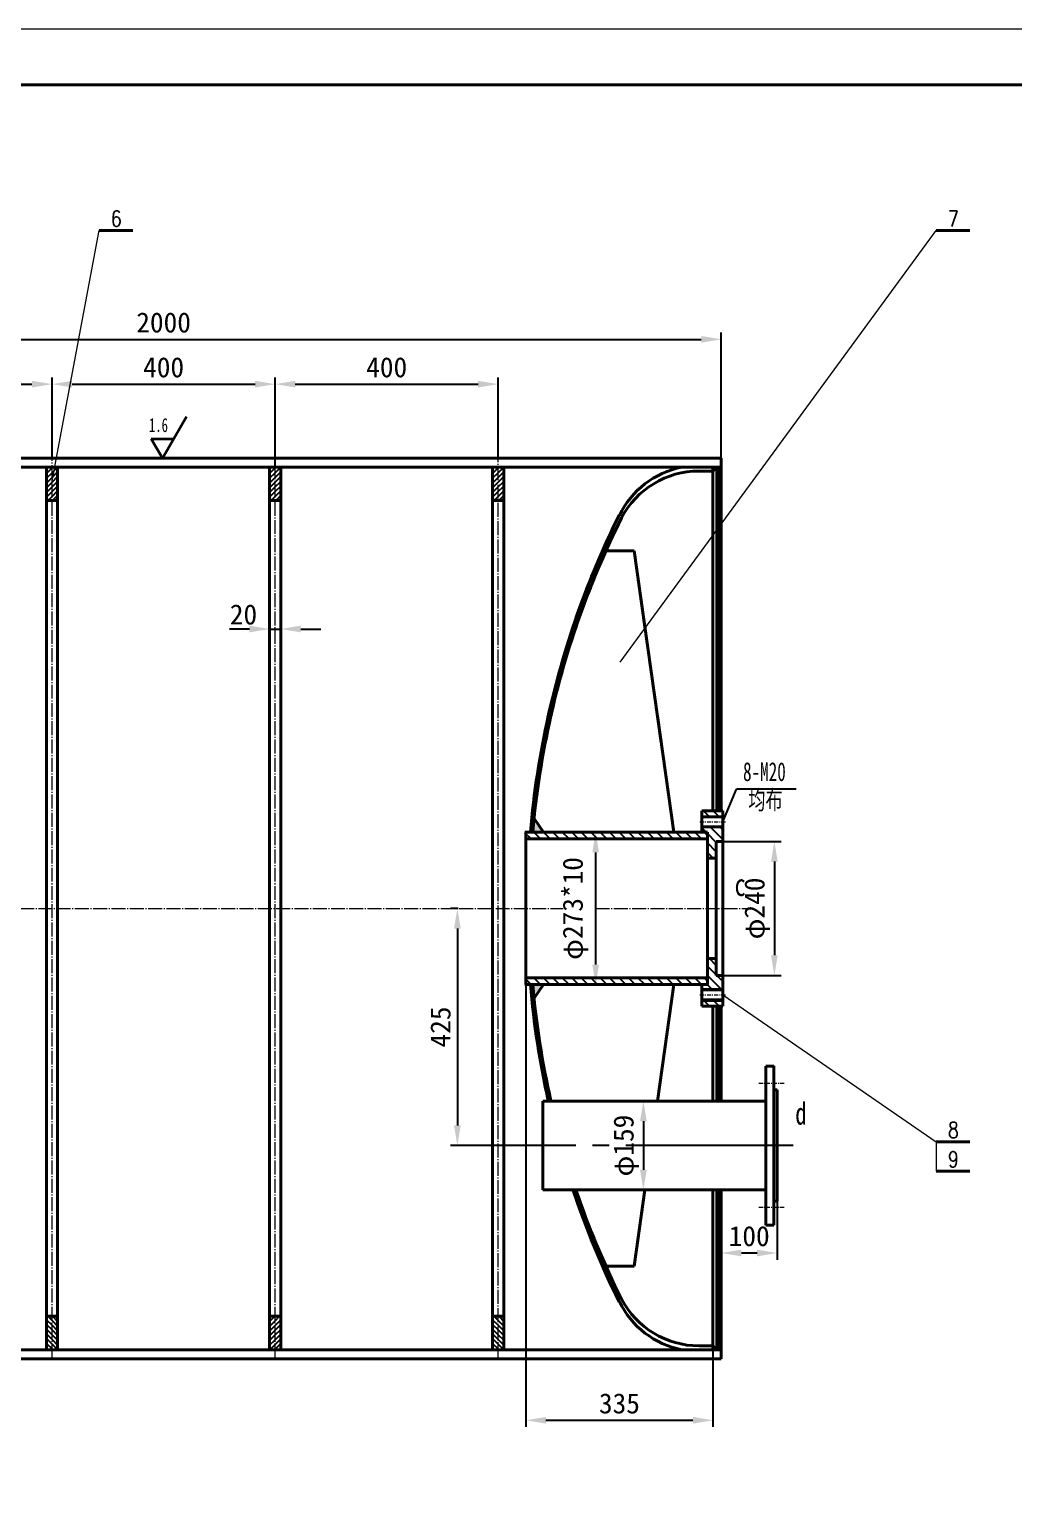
# Model space of a CAD drawing. Extents: x -15853 to 3578, y -6535 to 2458.
# Drawn here: x -13978 to -12213, y -4945 to -2335 of the extents above; entities that cross this region are included whole.
import ezdxf
from ezdxf.enums import TextEntityAlignment as Align

# ---------------------------------------------------------------- set-up
doc = ezdxf.new("R2010")
doc.units = 0
doc.header["$LTSCALE"] = 10
doc.header["$PDMODE"] = 1
for name, pattern in [('EB_DASHDOT', [39, 30, -3, 3, -3]), ('ZXX-L', [3.28, 2.5, -0.3, 0.18, -0.3]), ('ZXX-S', [1.27, 0.75, -0.2, 0.12, -0.2])]:
    doc.linetypes.add(name, pattern=pattern)
doc.layers.get('Defpoints').update_dxf_attribs({"linetype": 'CONTINUOUS'})
for name, color, linetype, lineweight in [('A 粗实线', 1, 'CONTINUOUS', 40), ('B 细实线', 7, 'CONTINUOUS', 18), ('C 文 字', 2, 'CONTINUOUS', 20), ('CAXA0', 7, 'CONTINUOUS', 70), ('CAXA4', 3, 'CONTINUOUS', 25), ('D 短中心线', 3, 'ZXX-S', 18), ('E 长中心线', 3, 'ZXX-L', 18)]:
    doc.layers.add(name, color=color, linetype=linetype, lineweight=lineweight)
doc.styles.add('HZTXT', font='SIMFANG.TTF', dxfattribs={"width": 0.75})
doc.styles.add('ROMANC', font='romanc', dxfattribs={"width": 0.7, "height": 6})
doc.styles.get("Standard").update_dxf_attribs({"font": 'SIMFANG.TTF'})
doc.styles.add('标准', font='SIMFANG.TTF', dxfattribs={"width": 0.667})
doc.dimstyles.new('通用标注4.0', dxfattribs={"dimscale": 12, "dimtxt": 3, "dimasz": 3, "dimexe": 1, "dimexo": 0, "dimgap": 1, "dimtad": 1, "dimdec": 0, "dimzin": 0, "dimdsep": 46, "dimtxsty": 'Standard', "dimcen": 0, "dimadec": 0, "dimazin": 0, "dimtfac": 0.375, "dimtdec": 0, "dimtmove": 2, "dimatfit": 3, "dimfxl": 0, "dimtzin": 0, "dimarcsym": 0})

# ---------------------------------------------------------------- blocks, each defined once
blk = doc.blocks.new('CAXBLOCK61')
at = {"layer": 'CAXA0', "color": 0, "linetype": 'Continuous', "lineweight": 25}
for p, q in [((1897.2, -760.2), (1885, -747.9)), ((1897.2, -777.1), (1881.2, -761.1)), ((1906, -802.9), (1881.2, -778.1)), ((1909.2, -789.1), (1898, -777.9)), ((1872.1, -802.9), (1871.2, -802.1)), ((1889.1, -802.9), (1880.6, -794.4)), ((1885.1, -832.9), (1875.1, -822.9)), ((1902.1, -832.9), (1892.1, -822.9)), ((1909.2, -823.1), (1909.1, -822.9))]:
    blk.add_line(p, q, dxfattribs=at)
blk = doc.blocks.new('CAXBLOCK30')
at = {"layer": 'CAXA0', "color": 0, "linetype": 'Continuous', "lineweight": 25}
for p, q in [((1891.2, -1442.1), (1891.3, -1442)), ((1891.2, -1442), (1891.2, -1442)), ((1891.2, -1442.2), (1891.4, -1442.1)), ((1891.2, -1442.5), (1891.5, -1442.2)), ((1891.2, -1442.4), (1891.4, -1442.2)), ((1891.2, -1442.7), (1891.6, -1442.3)), ((1891.2, -1442.9), (1891.7, -1442.4)), ((1891.2, -1442.8), (1891.6, -1442.4)), ((1891.2, -1443.1), (1891.8, -1442.5)), ((1891.2, -1443.2), (1891.8, -1442.6)), ((1891.2, -1443.5), (1892, -1442.7)), ((1891.2, -1443.4), (1891.9, -1442.7)), ((1891.2, -1443.7), (1892.1, -1442.8)), ((1891.2, -1443.9), (1892.2, -1442.9)), ((1891.2, -1443.8), (1892.1, -1442.9)), ((1891.2, -1444.1), (1892.3, -1443)), ((1891.2, -1444.2), (1892.3, -1443.1)), ((1891.2, -1444.5), (1892.5, -1443.2)), ((1891.2, -1444.4), (1892.4, -1443.2)), ((1891.2, -1444.6), (1892.6, -1443.3)), ((1891.2, -1444.9), (1892.7, -1443.4)), ((1891.2, -1444.8), (1892.6, -1443.4)), ((1891.2, -1445.1), (1892.8, -1443.5)), ((1891.2, -1445.4), (1892.9, -1443.6)), ((1891.2, -1445.2), (1892.8, -1443.6)), ((1891.2, -1445.5), (1893, -1443.7)), ((1891.2, -1445.6), (1893, -1443.8)), ((1891.2, -1445.9), (1893.2, -1443.9)), ((1891.2, -1445.8), (1893.1, -1443.9)), ((1891.2, -1446.1), (1893.3, -1444)), ((1891.2, -1446.3), (1893.4, -1444.1)), ((1891.2, -1446.2), (1893.3, -1444.1)), ((1891.2, -1446.5), (1893.5, -1444.2)), ((1891.2, -1446.6), (1893.5, -1444.3)), ((1891.2, -1446.9), (1893.7, -1444.4)), ((1891.2, -1446.8), (1893.6, -1444.4)), ((1891.2, -1447), (1893.8, -1444.5)), ((1891.2, -1447.3), (1893.9, -1444.6)), ((1891.2, -1447.2), (1893.8, -1444.6)), ((1891.2, -1447.5), (1894, -1444.7)), ((1891.2, -1447.8), (1894.1, -1444.8)), ((1891.2, -1447.6), (1894, -1444.8)), ((1891.2, -1447.9), (1894.2, -1444.9)), ((1891.2, -1448), (1894.2, -1445)), ((1891.2, -1448.3), (1894.4, -1445.1)), ((1891.2, -1448.2), (1894.3, -1445.1)), ((1891.2, -1448.5), (1894.5, -1445.2)), ((1891.2, -1448.7), (1894.6, -1445.3)), ((1891.2, -1448.6), (1894.5, -1445.3)), ((1891.2, -1448.9), (1894.7, -1445.4)), ((1891.3, -1448.9), (1894.7, -1445.5)), ((1891.4, -1448.9), (1894.8, -1445.6)), ((1891.6, -1448.9), (1894.9, -1445.6)), ((1891.7, -1448.9), (1895, -1445.7)), ((1891.9, -1448.9), (1895, -1445.8)), ((1892, -1448.9), (1895.1, -1445.8)), ((1892.1, -1448.9), (1895.2, -1445.9)), ((1892.3, -1448.9), (1895.2, -1446)), ((1892.4, -1448.9), (1895.3, -1446.1)), ((1892.6, -1448.9), (1895.4, -1446.1)), ((1892.7, -1448.9), (1895.5, -1446.2)), ((1892.8, -1448.9), (1895.5, -1446.3)), ((1893, -1448.9), (1895.6, -1446.3)), ((1893.1, -1448.9), (1895.7, -1446.4)), ((1893.3, -1448.9), (1895.7, -1446.5)), ((1893.4, -1448.9), (1895.8, -1446.5)), ((1893.6, -1448.9), (1895.9, -1446.6)), ((1893.7, -1448.9), (1895.9, -1446.7)), ((1893.8, -1448.9), (1896, -1446.8)), ((1894, -1448.9), (1896.1, -1446.8)), ((1894.1, -1448.9), (1896.2, -1446.9)), ((1894.3, -1448.9), (1896.2, -1447)), ((1894.4, -1448.9), (1896.3, -1447)), ((1894.5, -1448.9), (1896.4, -1447.1)), ((1894.7, -1448.9), (1896.4, -1447.2)), ((1894.8, -1448.9), (1896.5, -1447.3)), ((1895, -1448.9), (1896.6, -1447.3)), ((1895.1, -1448.9), (1896.7, -1447.4)), ((1895.2, -1448.9), (1896.7, -1447.5)), ((1895.4, -1448.9), (1896.8, -1447.5)), ((1895.5, -1448.9), (1896.9, -1447.6)), ((1895.7, -1448.9), (1896.9, -1447.7)), ((1895.8, -1448.9), (1897, -1447.7)), ((1896, -1448.9), (1897.1, -1447.8)), ((1896.1, -1448.9), (1897.1, -1447.9)), ((1896.2, -1448.9), (1897.2, -1448)), ((1896.4, -1448.9), (1897.3, -1448)), ((1896.5, -1448.9), (1897.4, -1448.1)), ((1896.7, -1448.9), (1897.4, -1448.2)), ((1896.8, -1448.9), (1897.5, -1448.2)), ((1896.9, -1448.9), (1897.6, -1448.3)), ((1897.1, -1448.9), (1897.6, -1448.4)), ((1897.2, -1448.9), (1897.7, -1448.5)), ((1897.4, -1448.9), (1897.8, -1448.5)), ((1897.5, -1448.9), (1897.9, -1448.6)), ((1897.7, -1448.9), (1897.9, -1448.7)), ((1897.8, -1448.9), (1898, -1448.7)), ((1897.9, -1448.9), (1898.1, -1448.8)), ((1898.1, -1448.9), (1898.1, -1448.9))]:
    blk.add_line(p, q, dxfattribs=at)
blk = doc.blocks.new('CAXBLOCK35')
at = {"layer": 'CAXA0', "color": 0, "linetype": 'Continuous', "lineweight": 25}
for p, q in [((1096.2, -1398.5), (1105.7, -1388.9)), ((1096.2, -1390), (1097.2, -1388.9)), ((1096.2, -1407), (1106.2, -1397)), ((1096.2, -1415.4), (1106.2, -1405.4)), ((1106.2, -1397), (1114.2, -1388.9)), ((1106.2, -1405.4), (1116.2, -1395.4)), ((1106.2, -1413.9), (1116.2, -1403.9)), ((1096.2, -1423.9), (1106.2, -1413.9)), ((1096.2, -1432.4), (1106.2, -1422.4)), ((1096.2, -1440.9), (1106.2, -1430.9)), ((1106.2, -1422.4), (1116.2, -1412.4)), ((1106.2, -1430.9), (1116.2, -1420.9)), ((1106.2, -1439.4), (1116.2, -1429.4)), ((1096.6, -1448.9), (1106.2, -1439.4)), ((1105.1, -1448.9), (1106.2, -1447.9)), ((1106.2, -1447.9), (1116.2, -1437.9)), ((1113.6, -1448.9), (1116.2, -1446.4))]:
    blk.add_line(p, q, dxfattribs=at)
blk = doc.blocks.new('*D209')
at = {"layer": 'C 文 字', "color": 0, "lineweight": -2}
for p, q in [((-12894.2, -4256.8), (-12864.9, -4256.8)), ((-12876.9, -4292.8), (-12876.9, -4379.8)), ((-12896.8, -4415.8), (-12864.9, -4415.8))]:
    blk.add_line(p, q, dxfattribs=at)
at = {"layer": 'C 文 字', "color": 0}
for points in [[(-12882.9, -4292.8), (-12870.9, -4292.8), (-12876.9, -4256.8)], [(-12882.9, -4379.8), (-12870.9, -4379.8), (-12876.9, -4415.8)]]:
    blk.add_solid(points, dxfattribs=at)
at = {"layer": 'Defpoints', "color": 0}
for p in [(-12894.2, -4256.8), (-12896.8, -4415.8), (-12876.9, -4415.8)]:
    blk.add_point(p, dxfattribs=at)
at = {"layer": 'C 文 字', "color": 0, "insert": (-12907.6, -4336.3), "char_height": 36, "attachment_point": 5, "rotation": 90}
blk.add_mtext('\\fSimSun;φ159', dxfattribs=at)
blk = doc.blocks.new('CAXBLOCK31')
at = {"layer": 'CAXA0', "color": 0, "linetype": 'Continuous', "lineweight": 25}
for p, q in [((1901.2, -1444.1), (1901.3, -1444)), ((1901.2, -1444), (1901.2, -1444)), ((1901.2, -1444.3), (1901.4, -1444.1)), ((1901.2, -1444.5), (1901.5, -1444.2)), ((1901.2, -1444.4), (1901.4, -1444.2)), ((1901.2, -1444.7), (1901.6, -1444.3)), ((1901.2, -1445), (1901.7, -1444.4)), ((1901.2, -1444.8), (1901.7, -1444.4)), ((1901.2, -1445.1), (1901.8, -1444.5)), ((1901.2, -1445.4), (1901.9, -1444.6)), ((1901.2, -1445.3), (1901.9, -1444.6)), ((1901.2, -1445.5), (1902, -1444.7)), ((1901.2, -1445.7), (1902.1, -1444.8)), ((1901.2, -1446), (1902.2, -1444.9)), ((1901.2, -1445.8), (1902.2, -1444.9)), ((1901.2, -1446.1), (1902.3, -1445)), ((1901.2, -1446.4), (1902.5, -1445.1)), ((1901.2, -1446.2), (1902.4, -1445.1)), ((1901.2, -1446.5), (1902.5, -1445.2)), ((1901.2, -1446.8), (1902.7, -1445.3)), ((1901.2, -1446.7), (1902.6, -1445.3)), ((1901.2, -1446.9), (1902.7, -1445.4)), ((1901.2, -1447.2), (1902.9, -1445.5)), ((1901.2, -1447.1), (1902.8, -1445.5)), ((1901.2, -1447.4), (1903, -1445.6)), ((1901.2, -1447.5), (1903, -1445.7)), ((1901.2, -1447.8), (1903.2, -1445.8)), ((1901.2, -1447.7), (1903.1, -1445.8)), ((1901.2, -1447.9), (1903.3, -1445.9)), ((1901.2, -1448.2), (1903.4, -1446)), ((1901.2, -1448.1), (1903.3, -1446)), ((1901.2, -1448.4), (1903.5, -1446.1)), ((1901.2, -1448.6), (1903.6, -1446.2)), ((1901.2, -1448.5), (1903.5, -1446.2)), ((1901.2, -1448.8), (1903.7, -1446.3)), ((1901.2, -1448.9), (1903.8, -1446.4)), ((1901.3, -1448.9), (1903.8, -1446.4)), ((1901.5, -1448.9), (1903.9, -1446.5)), ((1901.6, -1448.9), (1904, -1446.6)), ((1901.8, -1448.9), (1904, -1446.6)), ((1901.9, -1448.9), (1904.1, -1446.7)), ((1902, -1448.9), (1904.2, -1446.8)), ((1902.2, -1448.9), (1904.3, -1446.9)), ((1902.3, -1448.9), (1904.3, -1446.9)), ((1902.5, -1448.9), (1904.4, -1447)), ((1902.6, -1448.9), (1904.5, -1447.1)), ((1902.7, -1448.9), (1904.6, -1447.1)), ((1902.9, -1448.9), (1904.6, -1447.2)), ((1903, -1448.9), (1904.7, -1447.3)), ((1903.2, -1448.9), (1904.8, -1447.3)), ((1903.3, -1448.9), (1904.8, -1447.4)), ((1903.4, -1448.9), (1904.9, -1447.5)), ((1903.6, -1448.9), (1905, -1447.5)), ((1903.7, -1448.9), (1905.1, -1447.6)), ((1903.9, -1448.9), (1905.1, -1447.7)), ((1904, -1448.9), (1905.2, -1447.8)), ((1904.2, -1448.9), (1905.3, -1447.8)), ((1904.3, -1448.9), (1905.4, -1447.9)), ((1904.4, -1448.9), (1905.4, -1448)), ((1904.6, -1448.9), (1905.5, -1448)), ((1904.7, -1448.9), (1905.6, -1448.1)), ((1904.9, -1448.9), (1905.6, -1448.2)), ((1905, -1448.9), (1905.7, -1448.2)), ((1905.1, -1448.9), (1905.8, -1448.3)), ((1905.3, -1448.9), (1905.9, -1448.4)), ((1905.4, -1448.9), (1905.9, -1448.4)), ((1905.6, -1448.9), (1906, -1448.5)), ((1905.7, -1448.9), (1906.1, -1448.6)), ((1905.9, -1448.9), (1906.2, -1448.6)), ((1906, -1448.9), (1906.2, -1448.7)), ((1906.1, -1448.9), (1906.2, -1448.9))]:
    blk.add_line(p, q, dxfattribs=at)
blk = doc.blocks.new('CAXBLOCK54')
at = {"layer": 'CAXA0', "color": 0, "linetype": 'Continuous', "lineweight": 25}
for p, q in [((1901.2, -1164.8), (1903.6, -1162.4)), ((1901.2, -1164.7), (1903.4, -1162.4)), ((1901.2, -1164.5), (1903.3, -1162.4)), ((1901.2, -1164.4), (1903.1, -1162.4)), ((1901.2, -1164.2), (1903, -1162.4)), ((1901.2, -1164.1), (1902.9, -1162.4)), ((1901.2, -1164), (1902.7, -1162.4)), ((1901.2, -1163.8), (1902.6, -1162.4)), ((1901.2, -1163.7), (1902.4, -1162.4)), ((1901.2, -1163.5), (1902.3, -1162.4)), ((1901.2, -1163.4), (1902.2, -1162.4)), ((1901.2, -1163.3), (1902, -1162.4)), ((1901.2, -1163.1), (1901.9, -1162.4)), ((1901.2, -1163), (1901.7, -1162.4)), ((1901.2, -1162.8), (1901.6, -1162.4)), ((1901.2, -1162.7), (1901.5, -1162.4)), ((1901.2, -1162.6), (1901.3, -1162.4)), ((1901.2, -1165), (1903.7, -1162.4)), ((1901.2, -1165.1), (1903.9, -1162.4)), ((1901.2, -1165.2), (1904, -1162.4)), ((1901.2, -1165.4), (1904.1, -1162.4)), ((1901.2, -1165.5), (1904.3, -1162.4)), ((1901.2, -1165.7), (1904.4, -1162.4)), ((1901.2, -1165.8), (1904.6, -1162.4)), ((1901.2, -1165.9), (1904.7, -1162.4)), ((1901.2, -1166.1), (1904.8, -1162.4)), ((1901.2, -1166.2), (1905, -1162.4)), ((1901.2, -1166.4), (1905.1, -1162.4)), ((1901.2, -1166.5), (1905.3, -1162.4)), ((1901.2, -1166.7), (1905.4, -1162.4)), ((1901.2, -1166.8), (1905.6, -1162.4)), ((1901.2, -1166.9), (1905.7, -1162.4)), ((1901.2, -1167.1), (1905.8, -1162.4)), ((1901.2, -1167.2), (1906, -1162.4)), ((1901.2, -1167.4), (1906.1, -1162.4))]:
    blk.add_line(p, q, dxfattribs=at)
blk = doc.blocks.new('CAXBLOCK55')
at = {"layer": 'CAXA0', "color": 0, "linetype": 'Continuous', "lineweight": 25}
for p, q in [((1901.2, -998.5), (1901.2, -998.5)), ((1901.2, -998.8), (1901.4, -998.6)), ((1901.2, -998.6), (1901.3, -998.6)), ((1901.2, -998.9), (1901.4, -998.7)), ((1901.2, -999.2), (1901.6, -998.8)), ((1901.2, -999.1), (1901.5, -998.8)), ((1901.2, -999.4), (1901.6, -998.9)), ((1901.2, -999.6), (1901.8, -999)), ((1901.2, -999.5), (1901.7, -999)), ((1901.2, -999.8), (1901.9, -999.1)), ((1901.2, -999.9), (1901.9, -999.2)), ((1901.2, -1000.2), (1902.1, -999.3)), ((1901.2, -1000.1), (1902, -999.3)), ((1901.2, -1000.3), (1902.1, -999.4)), ((1901.2, -1000.6), (1902.3, -999.5)), ((1901.2, -1000.5), (1902.2, -999.5)), ((1901.2, -1000.8), (1902.4, -999.6)), ((1901.2, -1000.9), (1902.4, -999.7)), ((1901.2, -1001.2), (1902.6, -999.8)), ((1901.2, -1001), (1902.5, -999.8)), ((1901.2, -1001.3), (1902.6, -999.9)), ((1901.2, -1001.6), (1902.8, -1000)), ((1901.2, -1001.5), (1902.7, -1000)), ((1901.2, -1001.8), (1902.9, -1000.1)), ((1901.2, -1002), (1903, -1000.2)), ((1901.2, -1001.9), (1902.9, -1000.2)), ((1901.2, -1002.2), (1903.1, -1000.3)), ((1901.2, -1002.3), (1903.1, -1000.4)), ((1901.2, -1002.6), (1903.3, -1000.5)), ((1901.2, -1002.5), (1903.2, -1000.5)), ((1901.2, -1002.7), (1903.3, -1000.6)), ((1901.2, -1003), (1903.5, -1000.7)), ((1901.2, -1002.9), (1903.4, -1000.7)), ((1901.2, -1003.2), (1903.6, -1000.8)), ((1901.2, -1003.3), (1903.6, -1000.9)), ((1901.2, -1003.4), (1903.7, -1001)), ((1901.4, -1003.4), (1903.8, -1001)), ((1901.5, -1003.4), (1903.8, -1001.1)), ((1901.6, -1003.4), (1903.9, -1001.2)), ((1901.8, -1003.4), (1904, -1001.2)), ((1901.9, -1003.4), (1904.1, -1001.3)), ((1902.1, -1003.4), (1904.1, -1001.4)), ((1902.2, -1003.4), (1904.2, -1001.4)), ((1902.3, -1003.4), (1904.3, -1001.5)), ((1902.5, -1003.4), (1904.3, -1001.6)), ((1902.6, -1003.4), (1904.4, -1001.7)), ((1902.8, -1003.4), (1904.5, -1001.7)), ((1902.9, -1003.4), (1904.6, -1001.8)), ((1903, -1003.4), (1904.6, -1001.9)), ((1903.2, -1003.4), (1904.7, -1001.9)), ((1903.3, -1003.4), (1904.8, -1002)), ((1903.5, -1003.4), (1904.8, -1002.1)), ((1903.6, -1003.4), (1904.9, -1002.2)), ((1903.8, -1003.4), (1905, -1002.2)), ((1903.9, -1003.4), (1905, -1002.3)), ((1904, -1003.4), (1905.1, -1002.4)), ((1904.2, -1003.4), (1905.2, -1002.4)), ((1904.3, -1003.4), (1905.3, -1002.5)), ((1904.5, -1003.4), (1905.3, -1002.6)), ((1904.6, -1003.4), (1905.4, -1002.6)), ((1904.7, -1003.4), (1905.5, -1002.7)), ((1904.9, -1003.4), (1905.5, -1002.8)), ((1905, -1003.4), (1905.6, -1002.9)), ((1905.2, -1003.4), (1905.7, -1002.9)), ((1905.3, -1003.4), (1905.8, -1003)), ((1905.5, -1003.4), (1905.8, -1003.1)), ((1905.6, -1003.4), (1905.9, -1003.1)), ((1905.7, -1003.4), (1906, -1003.2)), ((1905.9, -1003.4), (1906, -1003.3)), ((1906, -1003.4), (1906.1, -1003.4)), ((1906.2, -1003.4), (1906.2, -1003.4))]:
    blk.add_line(p, q, dxfattribs=at)
blk = doc.blocks.new('CAXBLOCK37')
at = {"layer": 'CAXA0', "color": 0, "linetype": 'Continuous', "lineweight": 25}
for p, q in [((1901.2, -835.4), (1903.7, -832.9)), ((1901.2, -835.3), (1903.6, -832.9)), ((1901.2, -835.2), (1903.4, -832.9)), ((1901.2, -835), (1903.3, -832.9)), ((1901.2, -834.9), (1903.1, -832.9)), ((1901.2, -834.7), (1903, -832.9)), ((1901.2, -834.6), (1902.9, -832.9)), ((1901.2, -834.5), (1902.7, -832.9)), ((1901.2, -834.3), (1902.6, -832.9)), ((1901.2, -834.2), (1902.4, -832.9)), ((1901.2, -834), (1902.3, -832.9)), ((1901.2, -833.9), (1902.1, -832.9)), ((1901.2, -833.7), (1902, -832.9)), ((1901.2, -833.6), (1901.9, -832.9)), ((1901.2, -833.5), (1901.7, -832.9)), ((1901.2, -833.3), (1901.6, -832.9)), ((1901.2, -833.2), (1901.4, -832.9)), ((1901.2, -833), (1901.3, -832.9)), ((1901.2, -835.6), (1903.8, -832.9)), ((1901.2, -835.7), (1904, -832.9)), ((1901.2, -835.9), (1904.1, -832.9)), ((1901.2, -836), (1904.3, -832.9)), ((1901.2, -836.2), (1904.4, -832.9)), ((1901.2, -836.3), (1904.5, -832.9)), ((1901.2, -836.4), (1904.7, -832.9)), ((1901.2, -836.6), (1904.8, -832.9)), ((1901.2, -836.7), (1905, -832.9)), ((1901.2, -836.9), (1905.1, -832.9)), ((1901.2, -837), (1905.3, -832.9)), ((1901.2, -837.1), (1905.4, -832.9)), ((1901.2, -837.3), (1905.5, -832.9)), ((1901.2, -837.4), (1905.7, -832.9)), ((1901.2, -837.6), (1905.8, -832.9)), ((1901.2, -837.7), (1906, -832.9)), ((1901.2, -837.8), (1906.1, -832.9)), ((1901.2, -838), (1904.6, -834.6))]:
    blk.add_line(p, q, dxfattribs=at)
blk = doc.blocks.new('CAXBLOCK60')
at = {"layer": 'CAXA0', "color": 0, "linetype": 'Continuous', "lineweight": 25}
for p, q in [((1884.5, -492.9), (1874.5, -482.9)), ((1901.5, -492.9), (1891.5, -482.9)), ((1909.2, -483.7), (1908.5, -482.9)), ((1879.1, -521.4), (1871.2, -513.6)), ((1909.2, -534.6), (1887.6, -512.9)), ((1909.2, -517.6), (1904.5, -512.9)), ((1897.2, -539.6), (1881.2, -523.6)), ((1897.2, -556.5), (1881.2, -540.5)), ((1891.6, -567.9), (1881.2, -557.5))]:
    blk.add_line(p, q, dxfattribs=at)
blk = doc.blocks.new('CAXBLOCK28')
at = {"layer": 'CAXA0', "color": 0, "linetype": 'Continuous', "lineweight": 25}
for p, q in [((1891.2, 129.7), (1894.6, 133.1)), ((1891.2, 129.8), (1894.5, 133.1)), ((1891.2, 129.9), (1894.3, 133.1)), ((1891.2, 130.1), (1894.2, 133.1)), ((1891.2, 130.2), (1894, 133.1)), ((1891.2, 130.4), (1893.9, 133.1)), ((1891.2, 130.5), (1893.8, 133.1)), ((1891.2, 130.6), (1893.6, 133.1)), ((1891.2, 130.8), (1893.5, 133.1)), ((1891.2, 130.9), (1893.3, 133.1)), ((1891.2, 131.1), (1893.2, 133.1)), ((1891.2, 131.2), (1893, 133.1)), ((1891.2, 131.4), (1892.9, 133.1)), ((1891.2, 131.5), (1892.8, 133.1)), ((1891.2, 131.6), (1892.6, 133.1)), ((1891.2, 131.8), (1892.5, 133.1)), ((1891.2, 131.9), (1892.3, 133.1)), ((1891.2, 132.1), (1892.2, 133.1)), ((1891.2, 132.2), (1892.1, 133.1)), ((1891.2, 132.3), (1891.9, 133.1)), ((1891.2, 132.5), (1891.8, 133.1)), ((1891.2, 132.6), (1891.6, 133.1)), ((1891.2, 132.8), (1891.5, 133.1)), ((1891.2, 132.9), (1891.3, 133.1)), ((1891.2, 133.1), (1891.2, 133.1)), ((1891.2, 129.5), (1894.7, 133.1)), ((1891.2, 129.4), (1894.9, 133.1)), ((1891.2, 129.2), (1895, 133.1)), ((1891.2, 129.1), (1895.2, 133.1)), ((1891.2, 129), (1895.3, 133.1)), ((1891.2, 128.8), (1895.4, 133.1)), ((1891.2, 128.7), (1895.6, 133.1)), ((1891.2, 128.5), (1895.7, 133.1)), ((1891.2, 128.4), (1895.9, 133.1)), ((1891.2, 128.2), (1896, 133.1)), ((1891.2, 128.1), (1896.2, 133.1)), ((1891.2, 128), (1896.3, 133.1)), ((1891.2, 127.8), (1896.4, 133.1)), ((1891.2, 127.7), (1896.6, 133.1)), ((1891.2, 127.5), (1896.7, 133.1)), ((1891.2, 127.4), (1896.9, 133.1)), ((1891.2, 127.3), (1897, 133.1)), ((1891.2, 127.1), (1897.1, 133.1)), ((1891.2, 127), (1897.3, 133.1)), ((1891.2, 126.8), (1897.4, 133.1)), ((1891.2, 126.7), (1897.6, 133.1)), ((1891.2, 126.5), (1897.7, 133.1)), ((1891.2, 126.4), (1897.9, 133.1)), ((1891.2, 126.3), (1898, 133.1)), ((1891.2, 126.1), (1898.1, 133.1))]:
    blk.add_line(p, q, dxfattribs=at)
blk = doc.blocks.new('*D211')
at = {"layer": 'C 文 字', "color": 0, "lineweight": -2}
for p, q in [((-13583.2, -3410.4), (-13619.2, -3410.4)), ((-13547.2, -3405.6), (-13547.2, -3422.4)), ((-13547.2, -3410.4), (-13527.2, -3410.4)), ((-13527.2, -3404.1), (-13527.2, -3422.4)), ((-13491.2, -3410.4), (-13455.2, -3410.4))]:
    blk.add_line(p, q, dxfattribs=at)
at = {"layer": 'C 文 字', "color": 0}
for points in [[(-13583.2, -3404.4), (-13583.2, -3416.4), (-13547.2, -3410.4)], [(-13491.2, -3404.4), (-13491.2, -3416.4), (-13527.2, -3410.4)]]:
    blk.add_solid(points, dxfattribs=at)
at = {"layer": 'Defpoints', "color": 0}
for p in [(-13547.2, -3405.6), (-13527.2, -3404.1), (-13527.2, -3410.4)]:
    blk.add_point(p, dxfattribs=at)
at = {"layer": 'C 文 字', "color": 0, "insert": (-13594, -3384.6), "char_height": 36, "attachment_point": 5}
blk.add_mtext('\\fSimSun;20', dxfattribs=at)
blk = doc.blocks.new('CAXBLOCK32')
at = {"layer": 'CAXA0', "color": 0, "linetype": 'Continuous', "lineweight": 25}
for p, q in [((1496.2, 130.1), (1499.2, 133.1)), ((1496.2, 121.6), (1506.2, 131.6)), ((1506.2, 123.1), (1516.2, 133.1)), ((1506.2, 131.6), (1507.7, 133.1)), ((1496.2, 113.1), (1506.2, 123.1)), ((1496.2, 104.6), (1506.2, 114.6)), ((1496.2, 96.1), (1506.2, 106.1)), ((1506.2, 114.6), (1516.2, 124.6)), ((1506.2, 106.1), (1516.2, 116.1)), ((1506.2, 97.6), (1516.2, 107.6)), ((1496.2, 87.6), (1506.2, 97.6)), ((1496.2, 79.2), (1506.2, 89.2)), ((1498.6, 73.1), (1506.2, 80.7)), ((1506.2, 89.2), (1516.2, 99.2)), ((1506.2, 80.7), (1516.2, 90.7)), ((1507.1, 73.1), (1516.2, 82.2)), ((1515.6, 73.1), (1516.2, 73.7))]:
    blk.add_line(p, q, dxfattribs=at)
blk = doc.blocks.new('CAXBLOCK98', base_point=(793.9, 149.1))
at = {"layer": 'CAXA4', "color": 0, "linetype": 'Continuous', "lineweight": 35}
for p, q in [((793.9, 149.1), (811.3, 179.1)), ((793.9, 149.1), (785.9, 163.1)), ((785.9, 163.1), (802, 163.1))]:
    blk.add_line(p, q, dxfattribs=at)
at = {"layer": 'CAXA4', "color": 0, "linetype": 'Continuous', "lineweight": 25, "insert": (784.3, 177.9), "char_height": 10, "attachment_point": 1, "style": '标准'}
blk.add_mtext('\\fSimSun;1.6', dxfattribs=at)
blk = doc.blocks.new('CAXBLOCK36')
at = {"layer": 'CAXA0', "color": 0, "linetype": 'Continuous', "lineweight": 25}
for p, q in [((1901.2, -478.1), (1901.3, -477.9)), ((1901.2, -477.9), (1901.3, -477.9)), ((1901.2, -478.2), (1901.4, -478)), ((1901.2, -478.4), (1901.5, -478.1)), ((1901.2, -478.6), (1901.6, -478.2)), ((1901.2, -478.5), (1901.5, -478.2)), ((1901.2, -478.8), (1901.7, -478.3)), ((1901.2, -479.1), (1901.8, -478.4)), ((1901.2, -478.9), (1901.8, -478.4)), ((1901.2, -479.2), (1901.9, -478.5)), ((1901.2, -479.3), (1902, -478.6)), ((1901.2, -479.6), (1902.1, -478.7)), ((1901.2, -479.5), (1902, -478.7)), ((1901.2, -479.8), (1902.2, -478.8)), ((1901.2, -480.1), (1902.3, -478.9)), ((1901.2, -479.9), (1902.2, -478.9)), ((1901.2, -480.2), (1902.4, -479)), ((1901.2, -480.3), (1902.4, -479.1)), ((1901.2, -480.6), (1902.6, -479.2)), ((1901.2, -480.5), (1902.5, -479.2)), ((1901.2, -480.8), (1902.7, -479.3)), ((1901.2, -481), (1902.8, -479.4)), ((1901.2, -480.9), (1902.7, -479.4)), ((1901.2, -481.2), (1902.9, -479.5)), ((1901.2, -481.3), (1902.9, -479.6)), ((1901.2, -481.6), (1903.1, -479.7)), ((1901.2, -481.5), (1903, -479.7)), ((1901.2, -481.7), (1903.1, -479.8)), ((1901.2, -482), (1903.3, -479.9)), ((1901.2, -481.9), (1903.2, -479.9)), ((1901.2, -482.2), (1903.4, -480)), ((1901.2, -482.3), (1903.4, -480.1)), ((1901.2, -482.6), (1903.6, -480.2)), ((1901.2, -482.5), (1903.5, -480.2)), ((1901.2, -482.7), (1903.6, -480.3)), ((1901.2, -482.9), (1903.7, -480.4)), ((1901.3, -482.9), (1903.8, -480.4)), ((1901.4, -482.9), (1903.8, -480.5)), ((1901.6, -482.9), (1903.9, -480.6)), ((1901.7, -482.9), (1904, -480.7)), ((1901.8, -482.9), (1904.1, -480.7)), ((1902, -482.9), (1904.1, -480.8)), ((1902.1, -482.9), (1904.2, -480.9)), ((1902.3, -482.9), (1904.3, -481)), ((1902.4, -482.9), (1904.3, -481)), ((1902.6, -482.9), (1904.4, -481.1)), ((1902.7, -482.9), (1904.5, -481.2)), ((1902.8, -482.9), (1904.5, -481.2)), ((1903, -482.9), (1904.6, -481.3)), ((1903.1, -482.9), (1904.7, -481.4)), ((1903.3, -482.9), (1904.8, -481.5)), ((1903.4, -482.9), (1904.8, -481.5)), ((1903.5, -482.9), (1904.9, -481.6)), ((1903.7, -482.9), (1905, -481.7)), ((1903.8, -482.9), (1905, -481.7)), ((1904, -482.9), (1905.1, -481.8)), ((1904.1, -482.9), (1905.2, -481.9)), ((1904.2, -482.9), (1905.2, -482)), ((1904.4, -482.9), (1905.3, -482)), ((1904.5, -482.9), (1905.4, -482.1)), ((1904.7, -482.9), (1905.4, -482.2)), ((1904.8, -482.9), (1905.5, -482.2)), ((1905, -482.9), (1905.6, -482.3)), ((1905.1, -482.9), (1905.7, -482.4)), ((1905.2, -482.9), (1905.7, -482.5)), ((1905.4, -482.9), (1905.8, -482.5)), ((1905.5, -482.9), (1905.9, -482.6)), ((1905.7, -482.9), (1905.9, -482.7)), ((1905.8, -482.9), (1906, -482.7)), ((1905.9, -482.9), (1906.1, -482.8)), ((1906.1, -482.9), (1906.1, -482.9))]:
    blk.add_line(p, q, dxfattribs=at)
blk = doc.blocks.new('CAXBLOCK29')
at = {"layer": 'CAXA0', "color": 0, "linetype": 'Continuous', "lineweight": 25}
for p, q in [((1901.2, 130.5), (1903.8, 133.1)), ((1901.2, 130.6), (1903.7, 133.1)), ((1901.2, 130.7), (1903.5, 133.1)), ((1901.2, 130.9), (1903.4, 133.1)), ((1901.2, 131), (1903.2, 133.1)), ((1901.2, 131.2), (1903.1, 133.1)), ((1901.2, 131.3), (1902.9, 133.1)), ((1901.2, 131.5), (1902.8, 133.1)), ((1901.2, 131.6), (1902.7, 133.1)), ((1901.2, 131.7), (1902.5, 133.1)), ((1901.2, 131.9), (1902.4, 133.1)), ((1901.2, 132), (1902.2, 133.1)), ((1901.2, 132.2), (1902.1, 133.1)), ((1901.2, 132.3), (1902, 133.1)), ((1901.2, 132.4), (1901.8, 133.1)), ((1901.2, 132.6), (1901.7, 133.1)), ((1901.2, 132.7), (1901.5, 133.1)), ((1901.2, 132.9), (1901.4, 133.1)), ((1901.2, 133), (1901.2, 133.1)), ((1901.2, 130.3), (1903.9, 133.1)), ((1901.2, 130.2), (1904.1, 133.1)), ((1901.2, 130), (1904.2, 133.1)), ((1901.2, 129.9), (1904.4, 133.1)), ((1901.2, 129.8), (1904.5, 133.1)), ((1901.2, 129.6), (1904.6, 133.1)), ((1901.2, 129.5), (1904.8, 133.1)), ((1901.2, 129.3), (1904.9, 133.1)), ((1901.2, 129.2), (1905.1, 133.1)), ((1901.2, 129.1), (1905.2, 133.1)), ((1901.2, 128.9), (1905.3, 133.1)), ((1901.2, 128.8), (1905.5, 133.1)), ((1901.2, 128.6), (1905.6, 133.1)), ((1901.2, 128.5), (1905.8, 133.1)), ((1901.2, 128.3), (1905.9, 133.1)), ((1901.2, 128.2), (1906.1, 133.1)), ((1901.2, 128.1), (1906.2, 133.1)), ((1904, 130.7), (1906.2, 132.9))]:
    blk.add_line(p, q, dxfattribs=at)
blk = doc.blocks.new('*D218')
at = {"layer": 'C 文 字', "color": 0, "lineweight": -2}
for p, q in [((-12734.2, -3791.3), (-12630.1, -3791.3)), ((-12642.1, -3827.3), (-12642.1, -3995.3)), ((-12732.2, -4031.3), (-12630.1, -4031.3))]:
    blk.add_line(p, q, dxfattribs=at)
at = {"layer": 'C 文 字', "color": 0}
for points in [[(-12648.1, -3827.3), (-12636.1, -3827.3), (-12642.1, -3791.3)], [(-12648.1, -3995.3), (-12636.1, -3995.3), (-12642.1, -4031.3)]]:
    blk.add_solid(points, dxfattribs=at)
at = {"layer": 'Defpoints', "color": 0}
for p in [(-12734.2, -3791.3), (-12732.2, -4031.3), (-12642.1, -4031.3)]:
    blk.add_point(p, dxfattribs=at)
at = {"layer": 'C 文 字', "color": 0, "insert": (-12672.8, -3911.3), "char_height": 36, "attachment_point": 5, "rotation": 90}
blk.add_mtext('{\\fSimSun|b0|i0|c134|p0;\\C256;φ}240', dxfattribs=at)
blk = doc.blocks.new('*D219')
at = {"layer": 'C 文 字', "color": 0, "lineweight": -2}
for p, q in [((-12954.4, -3774.8), (-12974.5, -3774.8)), ((-12962.5, -3810.8), (-12962.5, -4011.8)), ((-12954.4, -4047.8), (-12974.5, -4047.8))]:
    blk.add_line(p, q, dxfattribs=at)
at = {"layer": 'C 文 字', "color": 0}
for points in [[(-12968.5, -3810.8), (-12956.5, -3810.8), (-12962.5, -3774.8)], [(-12968.5, -4011.8), (-12956.5, -4011.8), (-12962.5, -4047.8)]]:
    blk.add_solid(points, dxfattribs=at)
at = {"layer": 'Defpoints', "color": 0}
for p in [(-12954.4, -3774.8), (-12962.5, -4047.8), (-12954.4, -4047.8)]:
    blk.add_point(p, dxfattribs=at)
at = {"layer": 'C 文 字', "color": 0, "insert": (-12998.7, -3911.3), "char_height": 36, "attachment_point": 5, "rotation": 90}
blk.add_mtext('{\\fSimSun|b0|i0|c134|p0;\\C256;φ}273*10', dxfattribs=at)
blk = doc.blocks.new('*D221')
at = {"layer": 'C 文 字', "color": 0, "lineweight": -2}
for p, q in [((-14737.2, -3104.3), (-14737.2, -2879.2)), ((-14701.2, -2891.2), (-12773.2, -2891.2)), ((-12737.2, -3104.3), (-12737.2, -2879.2))]:
    blk.add_line(p, q, dxfattribs=at)
at = {"layer": 'C 文 字', "color": 0}
for points in [[(-14701.2, -2885.2), (-14701.2, -2897.2), (-14737.2, -2891.2)], [(-12773.2, -2885.2), (-12773.2, -2897.2), (-12737.2, -2891.2)]]:
    blk.add_solid(points, dxfattribs=at)
at = {"layer": 'Defpoints', "color": 0}
for p in [(-12737.2, -2891.2), (-14737.2, -3104.3), (-12737.2, -3104.3)]:
    blk.add_point(p, dxfattribs=at)
at = {"layer": 'C 文 字', "color": 0, "insert": (-13737.2, -2861.2), "char_height": 36, "attachment_point": 5}
blk.add_mtext('2000', dxfattribs=at)
blk = doc.blocks.new('*D223')
at = {"layer": 'C 文 字', "color": 0, "lineweight": -2}
for p, q in [((-12637.2, -4422.9), (-12637.2, -4540.9)), ((-12737.2, -4519.3), (-12737.2, -4540.9)), ((-12673.2, -4528.9), (-12701.2, -4528.9))]:
    blk.add_line(p, q, dxfattribs=at)
at = {"layer": 'C 文 字', "color": 0}
for points in [[(-12701.2, -4522.9), (-12701.2, -4534.9), (-12737.2, -4528.9)], [(-12673.2, -4522.9), (-12673.2, -4534.9), (-12637.2, -4528.9)]]:
    blk.add_solid(points, dxfattribs=at)
at = {"layer": 'Defpoints', "color": 0}
for p in [(-12637.2, -4422.9), (-12737.2, -4519.3), (-12737.2, -4528.9)]:
    blk.add_point(p, dxfattribs=at)
at = {"layer": 'C 文 字', "color": 0, "insert": (-12687.2, -4498.9), "char_height": 36, "attachment_point": 5}
blk.add_mtext('100', dxfattribs=at)
blk = doc.blocks.new('*D225')
at = {"layer": 'C 文 字', "color": 0, "lineweight": -2}
for p, q in [((-14337.2, -3042.9), (-14337.2, -2959.5)), ((-14301.2, -2971.5), (-13973.2, -2971.5)), ((-13937.2, -3104.3), (-13937.2, -2959.5))]:
    blk.add_line(p, q, dxfattribs=at)
at = {"layer": 'C 文 字', "color": 0}
for points in [[(-14301.2, -2965.5), (-14301.2, -2977.5), (-14337.2, -2971.5)], [(-13973.2, -2965.5), (-13973.2, -2977.5), (-13937.2, -2971.5)]]:
    blk.add_solid(points, dxfattribs=at)
at = {"layer": 'Defpoints', "color": 0}
for p in [(-13937.2, -2971.5), (-14337.2, -3042.9), (-13937.2, -3104.3)]:
    blk.add_point(p, dxfattribs=at)
at = {"layer": 'C 文 字', "color": 0, "insert": (-14137.2, -2941.5), "char_height": 36, "attachment_point": 5}
blk.add_mtext('400', dxfattribs=at)
blk = doc.blocks.new('*D226')
at = {"layer": 'C 文 字', "color": 0, "lineweight": -2}
for p, q in [((-13937.2, -3002.6), (-13937.2, -2959.5)), ((-13901.2, -2971.5), (-13573.2, -2971.5)), ((-13537.2, -3120.3), (-13537.2, -2959.5))]:
    blk.add_line(p, q, dxfattribs=at)
at = {"layer": 'C 文 字', "color": 0}
for points in [[(-13901.2, -2965.5), (-13901.2, -2977.5), (-13937.2, -2971.5)], [(-13573.2, -2965.5), (-13573.2, -2977.5), (-13537.2, -2971.5)]]:
    blk.add_solid(points, dxfattribs=at)
at = {"layer": 'Defpoints', "color": 0}
for p in [(-13537.2, -2971.5), (-13937.2, -3002.6), (-13537.2, -3120.3)]:
    blk.add_point(p, dxfattribs=at)
at = {"layer": 'C 文 字', "color": 0, "insert": (-13737.2, -2941.5), "char_height": 36, "attachment_point": 5}
blk.add_mtext('400', dxfattribs=at)
blk = doc.blocks.new('*D227')
at = {"layer": 'C 文 字', "color": 0, "lineweight": -2}
for p, q in [((-13537.2, -3042.9), (-13537.2, -2959.5)), ((-13501.2, -2971.5), (-13173.2, -2971.5)), ((-13137.2, -3104.3), (-13137.2, -2959.5))]:
    blk.add_line(p, q, dxfattribs=at)
at = {"layer": 'C 文 字', "color": 0}
for points in [[(-13501.2, -2965.5), (-13501.2, -2977.5), (-13537.2, -2971.5)], [(-13173.2, -2965.5), (-13173.2, -2977.5), (-13137.2, -2971.5)]]:
    blk.add_solid(points, dxfattribs=at)
at = {"layer": 'Defpoints', "color": 0}
for p in [(-13137.2, -2971.5), (-13537.2, -3042.9), (-13137.2, -3104.3)]:
    blk.add_point(p, dxfattribs=at)
at = {"layer": 'C 文 字', "color": 0, "insert": (-13337.2, -2941.5), "char_height": 36, "attachment_point": 5}
blk.add_mtext('400', dxfattribs=at)
blk = doc.blocks.new('*D228')
at = {"layer": 'C 文 字', "color": 0, "lineweight": -2}
for p, q in [((-13208.9, -3911.3), (-13222.5, -3911.3)), ((-13210.5, -3947.3), (-13210.5, -4300.3)), ((-13080.6, -4336.3), (-13222.5, -4336.3))]:
    blk.add_line(p, q, dxfattribs=at)
at = {"layer": 'C 文 字', "color": 0}
for points in [[(-13216.5, -3947.3), (-13204.5, -3947.3), (-13210.5, -3911.3)], [(-13216.5, -4300.3), (-13204.5, -4300.3), (-13210.5, -4336.3)]]:
    blk.add_solid(points, dxfattribs=at)
at = {"layer": 'Defpoints', "color": 0}
for p in [(-13208.9, -3911.3), (-13210.5, -4336.3), (-13080.6, -4336.3)]:
    blk.add_point(p, dxfattribs=at)
at = {"layer": 'C 文 字', "color": 0, "insert": (-13240.5, -4123.8), "char_height": 36, "attachment_point": 5, "rotation": 90}
blk.add_mtext('425', dxfattribs=at)
blk = doc.blocks.new('CAXBLOCK65')
at = {"layer": 'CAXA0', "color": 0, "linetype": 'Continuous', "lineweight": 25}
for p, q in [((-68.8, -527), (-63.2, -521.4)), ((-58.3, -533.4), (-46.3, -521.4)), ((-41.3, -533.4), (-29.3, -521.4)), ((-24.3, -533.4), (-12.3, -521.4)), ((-7.4, -533.4), (4.6, -521.4)), ((9.6, -533.4), (21.6, -521.4)), ((26.6, -533.4), (38.6, -521.4)), ((43.6, -533.4), (55.6, -521.4)), ((60.5, -533.4), (72.5, -521.4)), ((77.5, -533.4), (89.5, -521.4)), ((94.5, -533.4), (106.5, -521.4)), ((111.4, -533.4), (123.4, -521.4)), ((128.4, -533.4), (140.4, -521.4)), ((145.4, -533.4), (157.4, -521.4)), ((162.3, -533.4), (174.3, -521.4)), ((179.3, -533.4), (191.3, -521.4)), ((196.3, -533.4), (208.3, -521.4)), ((213.3, -533.4), (225.3, -521.4)), ((230.2, -533.4), (242.2, -521.4)), ((247.2, -533.4), (258.6, -522.1))]:
    blk.add_line(p, q, dxfattribs=at)
blk = doc.blocks.new('*D272')
at = {"layer": 'C 文 字', "color": 0, "lineweight": -2}
for p, q in [((-13087.6, -3911.1), (-13087.6, -4840.7)), ((-12752.2, -4647.8), (-12752.2, -4840.7)), ((-13051.6, -4828.7), (-12788.2, -4828.7))]:
    blk.add_line(p, q, dxfattribs=at)
at = {"layer": 'C 文 字', "color": 0}
for points in [[(-13051.6, -4822.7), (-13051.6, -4834.7), (-13087.6, -4828.7)], [(-12788.2, -4822.7), (-12788.2, -4834.7), (-12752.2, -4828.7)]]:
    blk.add_solid(points, dxfattribs=at)
at = {"layer": 'Defpoints', "color": 0}
for p in [(-13087.6, -3911.1), (-12752.2, -4647.8), (-12752.2, -4828.7)]:
    blk.add_point(p, dxfattribs=at)
at = {"layer": 'C 文 字', "color": 0, "insert": (-12919.9, -4798.7), "char_height": 36, "attachment_point": 5}
blk.add_mtext('335', dxfattribs=at)

msp = doc.modelspace()

# ---------------------------------------------------------------- hatches: boundary and pattern name
at = {"layer": 'C 文 字'}
h = msp.add_hatch(color=256, dxfattribs=at)
h.paths.add_polyline_path([(-13072.85, -3749.76), (-13056.29, -3774.79), (-13075.24, -3774.79, -0.0040088)])
h.paths.add_polyline_path([(-13075.24, -4047.79), (-13056.29, -4047.79), (-13072.85, -4072.82, -0.0040088)])

# ---------------------------------------------------------------- linework, layer by layer
at = {"layer": 'A 粗实线'}
for p, q in [((-13852.79, -2695.86), (-13792.62, -2695.86)), ((-12351.84, -2695.86), (-12291.67, -2695.86)), ((-14737.2, -3104.29), (-12737.2, -3104.29)), ((-12737.2, -3651.04), (-12737.2, -3104.29)), ((-14737.2, -3120.29), (-12737.2, -3120.29)), ((-13947.2, -4702.29), (-13947.2, -3120.29)), ((-13927.2, -4702.29), (-13927.2, -3120.29)), ((-13547.2, -4702.29), (-13547.2, -3120.29)), ((-13527.2, -4702.29), (-13527.2, -3120.29)), ((-13147.2, -4702.29), (-13147.2, -3120.29)), ((-13127.2, -4702.29), (-13127.2, -3120.29)), ((-12752.2, -3127.29), (-12777.2, -3127.29)), ((-12745.2, -3120.29), (-12752.2, -3127.29)), ((-12752.2, -3644.32), (-12752.2, -3120.29)), ((-12745.2, -3579.23), (-12745.2, -3120.29)), ((-12742.2, -3609.26), (-12742.2, -3120.29)), ((-12737.2, -3120.54), (-12742.2, -3125.29)), ((-13947.2, -3180.29), (-13927.2, -3180.29)), ((-13527.2, -3180.29), (-13547.2, -3180.29)), ((-13127.2, -3180.29), (-13147.2, -3180.29)), ((-12893.74, -3270.29), (-12944.19, -3270.29)), ((-12893.74, -3270.29), (-12874.39, -3406.79)), ((-12887.76, -3312.48), (-12845.05, -3613.64)), ((-12851.84, -3565.79), (-12822.2, -3774.79)), ((-12752.2, -3736.29), (-12752.2, -3565.79)), ((-12745.2, -3736.29), (-12745.2, -3565.79)), ((-12742.2, -3736.29), (-12742.2, -3565.79)), ((-12737.2, -3736.29), (-12737.2, -3565.79)), ((-12737.2, -3736.29), (-12742.3, -3731.05)), ((-13072.54, -3750.24), (-13056.28, -3774.81)), ((-13072.54, -3750.24), (-13056.28, -3774.81)), ((-12734.2, -3736.29), (-12772.2, -3736.29)), ((-12772.2, -3747.29), (-12772.2, -3736.29)), ((-12734.2, -3747.29), (-12772.2, -3747.29)), ((-12772.2, -3774.79), (-12772.2, -3747.29)), ((-12734.2, -3791.29), (-12734.2, -3736.29)), ((-13089.57, -3774.79), (-12903.1, -3774.79)), ((-12762.2, -3774.79), (-13089.57, -3774.79)), ((-13087.57, -4047.6), (-13087.57, -3774.98)), ((-12734.2, -3765.29), (-12772.2, -3765.29)), ((-12762.2, -4047.79), (-12762.2, -3774.79)), ((-12762.2, -3786.79), (-13089.57, -3786.79)), ((-12746.2, -4031.29), (-12746.2, -3791.29)), ((-12734.2, -3791.29), (-12746.2, -3791.29)), ((-12734.2, -4031.29), (-12734.2, -3791.29)), ((-12746.2, -3821.29), (-12762.2, -3821.29)), ((-12746.2, -4001.29), (-12762.2, -4001.29)), ((-12746.2, -4001.29), (-12762.2, -4001.29)), ((-12762.2, -4035.79), (-13089.57, -4035.79)), ((-12734.2, -4031.29), (-12746.2, -4031.29)), ((-12734.2, -4031.29), (-12746.2, -4031.29)), ((-12734.2, -4031.29), (-12734.2, -4086.29)), ((-12734.2, -4031.29), (-12734.2, -4086.29)), ((-13089.57, -4047.79), (-12903.1, -4047.79)), ((-12762.2, -4047.79), (-13089.57, -4047.79)), ((-13072.54, -4072.34), (-13056.28, -4047.77)), ((-13072.54, -4072.34), (-13056.28, -4047.77)), ((-13072.54, -4072.34), (-13056.28, -4047.77)), ((-12851.84, -4256.79), (-12822.2, -4047.79)), ((-12772.2, -4047.79), (-12772.2, -4086.29)), ((-12734.2, -4056.29), (-12772.2, -4056.29)), ((-12734.2, -4057.29), (-12772.2, -4057.29)), ((-12734.2, -4057.29), (-12772.2, -4057.29)), ((-12734.2, -4075.29), (-12772.2, -4075.29)), ((-12734.2, -4075.29), (-12772.2, -4075.29)), ((-12734.2, -4076.29), (-12772.2, -4076.29)), ((-12734.2, -4086.29), (-12772.2, -4086.29)), ((-12734.2, -4086.29), (-12772.2, -4086.29)), ((-12752.2, -4086.29), (-12752.2, -4256.79)), ((-12745.2, -4086.29), (-12745.2, -4256.79)), ((-12737.2, -4086.29), (-12742.3, -4091.53)), ((-12742.2, -4086.29), (-12742.2, -4256.79)), ((-12737.2, -4086.29), (-12737.2, -4125.79)), ((-12737.2, -4086.29), (-12737.2, -4256.79)), ((-12657.2, -4193.79), (-12657.2, -4478.79)), ((-12643.16, -4193.79), (-12657.2, -4193.79)), ((-12643.16, -4193.28), (-12643.16, -4478.79)), ((-12737.2, -4256.79), (-12742.2, -4251.81)), ((-12643.16, -4236.69), (-12637.2, -4236.69)), ((-12637.2, -4236.69), (-12637.2, -4435.89)), ((-12657.2, -4256.79), (-13057.41, -4256.79)), ((-13057.41, -4256.79), (-13057.41, -4415.79)), ((-12351.84, -4329.51), (-12291.67, -4329.51)), ((-12351.84, -4382.18), (-12291.67, -4382.18)), ((-12657.2, -4415.79), (-13057.41, -4415.79)), ((-12893.74, -4552.29), (-12874.39, -4415.79)), ((-12887.76, -4510.1), (-12874.39, -4415.79)), ((-12752.2, -4415.79), (-12752.2, -4702.29)), ((-12745.2, -4415.79), (-12745.2, -4702.29)), ((-12742.2, -4415.79), (-12742.2, -4702.29)), ((-12737.2, -4415.79), (-12742.2, -4420.77)), ((-12737.2, -4415.79), (-12737.2, -4718.29)), ((-12643.16, -4435.89), (-12637.2, -4435.89)), ((-12643.16, -4478.79), (-12657.2, -4478.79)), ((-12893.74, -4552.29), (-12944.19, -4552.29)), ((-13947.2, -4642.29), (-13927.2, -4642.29)), ((-13527.2, -4642.29), (-13547.2, -4642.29)), ((-13127.2, -4642.29), (-13147.2, -4642.29)), ((-12752.2, -4695.29), (-12777.2, -4695.29)), ((-12745.2, -4702.29), (-12752.2, -4695.29)), ((-14737.2, -4702.29), (-12737.2, -4702.29)), ((-14737.2, -4718.29), (-12737.2, -4718.29)), ((-12737.2, -4702.29), (-12889.02, -4702.29)), ((-12737.2, -4718.29), (-12889.02, -4718.29)), ((-12737.2, -4702.04), (-12742.2, -4697.29))]:
    msp.add_line(p, q, dxfattribs=at)
at = {"layer": 'A 粗实线', "color": 5}
msp.add_lwpolyline([(-15603.12, -6435.13), (-10013.12, -6435.13), (-10013.12, -2435.13), (-15603.12, -2435.13)], close=True, dxfattribs=at)
at = {"layer": 'A 粗实线'}
for centre, radius, start, end in [((-12777.2, -3276.09), 158.8, 101.15473, 154.0729), ((-12777.2, -3284.09), 156.8, 90, 152.33604), ((-11497.45, -3911.29), 1588, 153.64823, 167.56978), ((-11513.19, -3911.29), 1568, 153.48156, 168.04165), ((-11513.19, -3911.29), 1568, 153.48156, 161.23136), ((-11497.45, -3911.29), 1588, 167.4337, 175.06893), ((-11513.19, -3911.29), 1568, 167.27074, 175.00588), ((-11513.19, -3911.29), 1568, 167.27074, 175.00588), ((-11497.45, -3911.29), 1588, 184.93107, 192.5663), ((-11513.19, -3911.29), 1568, 184.99412, 192.72926), ((-11513.19, -3911.29), 1568, 184.99412, 192.72926), ((-11497.45, -3911.29), 1588, 198.5236, 206.35177), ((-11513.19, -3911.29), 1568, 198.76864, 206.51844), ((-11513.19, -3911.29), 1568, 198.76864, 206.51844), ((-12777.2, -4546.49), 158.8, 205.9271, 258.84527), ((-12777.2, -4538.49), 156.8, 207.66396, 270)]:
    msp.add_arc(centre, radius, start, end, dxfattribs=at)
at = {"layer": 'B 细实线'}
for p, q in [((-12734.2, -3746.29), (-12772.2, -3746.29)), ((-12734.2, -3766.29), (-12772.2, -3766.29)), ((-12734.2, -4056.29), (-12772.2, -4056.29)), ((-12734.2, -4076.29), (-12772.2, -4076.29))]:
    msp.add_line(p, q, dxfattribs=at)
msp.add_lwpolyline([(-15853.12, -6535.13), (-9913.12, -6535.13), (-9913.12, -2335.13), (-15853.12, -2335.13)], close=True, dxfattribs=at)
at = {"layer": 'C 文 字'}
for p, q in [((-13937.2, -3144.95), (-13852.79, -2695.86)), ((-12918.53, -3469.94), (-12351.84, -2695.86)), ((-12734.2, -4066.29), (-12351.84, -4329.51)), ((-12351.84, -4329.51), (-12351.84, -4382.18))]:
    msp.add_line(p, q, dxfattribs=at)
at = {"layer": 'C 文 字', "linetype": 'Continuous', "lineweight": 25}
for p in [(-12734.2, -3756.29), (-12603, -3697.56)]:
    msp.add_line(p, (-12709.78, -3697.56), dxfattribs=at)
at = {"layer": 'D 短中心线'}
for p, q in [((-12775.55, -3756.29), (-12729.05, -3756.29)), ((-12775.55, -4066.29), (-12729.05, -4066.29)), ((-12624.7, -4225.29), (-12669.69, -4225.29)), ((-12624.7, -4447.29), (-12669.69, -4447.29))]:
    msp.add_line(p, q, dxfattribs=at)
at = {"layer": 'D 短中心线', "linetype": 'EB_DASHDOT', "lineweight": 25}
msp.add_line((-12608.15, -4336.29), (-13080.61, -4336.29), dxfattribs=at)
at = {"layer": 'E 长中心线'}
for p, q in [((-13937.2, -4716.06), (-13937.2, -3104.29)), ((-13537.2, -4716.06), (-13537.2, -3104.29)), ((-13137.2, -4718.29), (-13137.2, -3104.29)), ((-14125.79, -3911.29), (-13021.04, -3911.29)), ((-12962.53, -3911.29), (-12688.89, -3911.29))]:
    msp.add_line(p, q, dxfattribs=at)

# ---------------------------------------------------------------- block references
at = {"layer": 'A 粗实线'}
for name in ['CAXBLOCK28', 'CAXBLOCK29', 'CAXBLOCK36', 'CAXBLOCK37', 'CAXBLOCK55', 'CAXBLOCK54', 'CAXBLOCK35', 'CAXBLOCK30', 'CAXBLOCK31']:
    msp.add_blockref(name, (-14643.4, -3253.35), dxfattribs=at)
at = {"layer": 'C 文 字', "xscale": 2.5, "yscale": 2.5, "zscale": 2.5}
msp.add_blockref('CAXBLOCK98', (-13739.46, -3104.29), dxfattribs=at)
at = {"layer": 'C 文 字'}
for name, p in [('CAXBLOCK32', (-15443.4, -3253.35)), ('CAXBLOCK32', (-15043.37, -3253.35)), ('CAXBLOCK32', (-14643.4, -3253.35)), ('CAXBLOCK60', (-14643.4, -3253.35)), ('CAXBLOCK61', (-14643.4, -3253.35))]:
    msp.add_blockref(name, p, dxfattribs=at)
at = {"layer": 'C 文 字', "xscale": -1}
for p in [(-12831, -3253.35), (-12831, -3514.35)]:
    msp.add_blockref('CAXBLOCK65', p, dxfattribs=at)
at = {"layer": 'C 文 字', "xscale": -1, "rotation": 180}
for p in [(-15443.4, -4569.23), (-14643.4, -4569.23)]:
    msp.add_blockref('CAXBLOCK32', p, dxfattribs=at)

# ---------------------------------------------------------------- texts
at = {"layer": 'C 文 字', "style": 'ROMANC', "width": 0.8}
for s, p in [('6', (-13822.05, -2674.68)), ('7', (-12321.1, -2674.68)), ('8', (-12321.1, -4308.33)), ('9', (-12321.1, -4361))]:
    msp.add_text(s, height=28.23, dxfattribs=at).set_placement(p, align=Align.MIDDLE)
at = {"layer": 'C 文 字', "linetype": 'Continuous', "lineweight": 25, "char_height": 33.8, "attachment_point": 1, "style": '标准'}
for s, insert in [('\\fSimSun;8-M20', (-12698.26, -3649.15)), ('\\fSimSun;均布', (-12688.79, -3699.68))]:
    msp.add_mtext(s, dxfattribs=dict(at, insert=insert))
at = {"layer": 'C 文 字', "char_height": 40, "width": 576, "attachment_point": 1, "style": 'HZTXT'}
for s, insert in [('c', (-12713.58, -3848.96)), ('d', (-12604.64, -4258.71))]:
    msp.add_mtext(s, dxfattribs=dict(at, insert=insert))

# ---------------------------------------------------------------- dimensions: what is measured, and where the dimension line sits
at = {"layer": 'C 文 字'}
for base, p1, p2, picture, middle in [((-12737.2, -2891.16), (-14737.2, -3104.29), (-12737.2, -3104.29), '*D221', (-13737.2, -2861.16)), ((-13937.2, -2971.47), (-14337.2, -3042.88), (-13937.2, -3104.29), '*D225', (-14137.2, -2941.47)), ((-13537.2, -2971.47), (-13937.2, -3002.56), (-13537.2, -3120.29), '*D226', (-13737.2, -2941.47)), ((-13137.2, -2971.47), (-13537.2, -3042.88), (-13137.2, -3104.29), '*D227', (-13337.2, -2941.47)), ((-12752.2, -4828.67), (-13087.57, -3911.1), (-12752.2, -4647.84), '*D272', (-12919.89, -4798.67)), ((-12737.2, -4528.87), (-12637.2, -4422.92), (-12737.2, -4519.33), '*D223', (-12687.2, -4498.87))]:
    dim = msp.add_linear_dim(base=base, p1=p1, p2=p2, dimstyle='通用标注4.0', dxfattribs=at)
    dim.commit()
    dim.dimension.update_dxf_attribs({"geometry": picture, "text_midpoint": middle})
for base, p1, p2, angle, text, picture, middle in [((-13527.2, -3410.4), (-13547.2, -3405.61), (-13527.2, -3404.08), 180, '\\fSimSun;20', '*D211', (-13594.01, -3384.58)), ((-12962.53, -4047.79), (-12954.43, -3774.79), (-12954.43, -4047.79), 90, '{\\fSimSun|b0|i0|c134|p0;\\C256;φ}<>*10', '*D219', (-12998.69, -3911.29))]:
    dim = msp.add_linear_dim(base=base, p1=p1, p2=p2, angle=angle, text=text, dimstyle='通用标注4.0', dxfattribs=at)
    dim.commit()
    dim.dimension.update_dxf_attribs({"geometry": picture, "text_midpoint": middle, "dimtype": 160})
for base, p1, p2, angle, text, picture, middle in [((-12642.07, -4031.29), (-12734.2, -3791.29), (-12732.2, -4031.29), 90, '{\\fSimSun|b0|i0|c134|p0;\\C256;φ}<>', '*D218', (-12672.77, -3911.29)), ((-12876.9, -4415.79), (-12894.19, -4256.79), (-12896.8, -4415.79), 270, '\\fSimSun;φ159', '*D209', (-12907.6, -4336.29))]:
    dim = msp.add_linear_dim(base=base, p1=p1, p2=p2, angle=angle, text=text, dimstyle='通用标注4.0', dxfattribs=at)
    dim.commit()
    dim.dimension.update_dxf_attribs({"geometry": picture, "text_midpoint": middle})
dim = msp.add_linear_dim(base=(-13210.53, -4336.29), p1=(-13208.92, -3911.29), p2=(-13080.61, -4336.29), angle=90, dimstyle='通用标注4.0', dxfattribs=at)
dim.commit()
dim.dimension.update_dxf_attribs({"geometry": '*D228', "text_midpoint": (-13240.53, -4123.79)})

doc.saveas('drawing.dxf')
